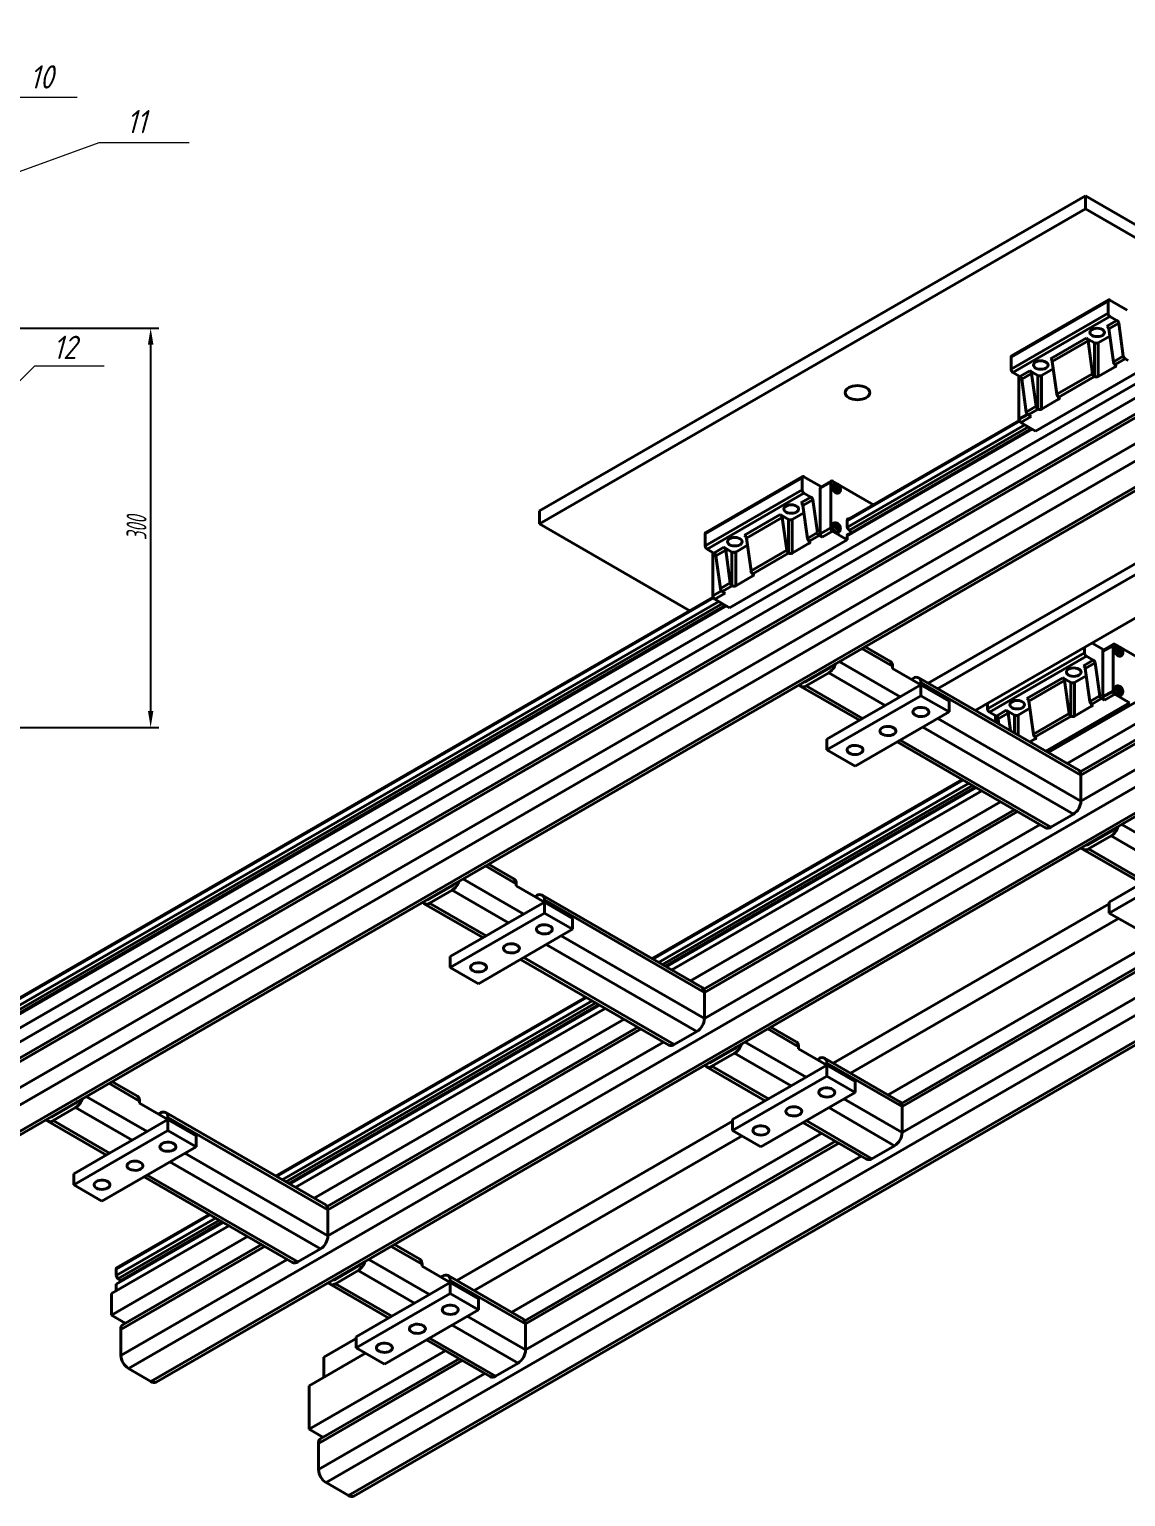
# Model space of a CAD drawing. Header units: millimetres. Extents: x -841 to 0, y 0 to 594.
# Drawn here: x -355.7 to -191, y 165.9 to 386.3 of the extents above; entities that cross this region are included whole.
import ezdxf

# ---------------------------------------------------------------- set-up
doc = ezdxf.new("R2010")
doc.units = ezdxf.units.MM
for name, color, linetype, lineweight in [('标注层', 4, 'Continuous', 15), ('细线层', 4, 'Continuous', 15), ('轮廓实线层', 7, 'Continuous', 40)]:
    doc.layers.add(name, color=color, linetype=linetype, lineweight=lineweight)
doc.styles.add('abc123', font='gbeitc.shx', dxfattribs={"width": 0.7})
doc.styles.get("Standard").update_dxf_attribs({"font": 'gbeitc.shx', "height": 3.5, "bigfont": 'gbcbig.shx'})
doc.dimstyles.new('ISO-25', dxfattribs={"dimtxt": 3, "dimasz": 2.5, "dimexe": 1.25, "dimexo": 0.625, "dimtad": 1, "dimtoh": 1, "dimdec": 0, "dimlfac": 5, "dimdsep": 46, "dimtxsty": 'abc123', "dimcen": 2.5, "dimclrd": 3, "dimadec": 0, "dimazin": 0, "dimtfac": 1, "dimtdec": 0, "dimtmove": 0, "dimatfit": 3, "dimfxl": 1, "dimarcsym": 0})

# ---------------------------------------------------------------- blocks, each defined once
blk = doc.blocks.new('*D76')
at = {"layer": 'Defpoints', "color": 0, "transparency": 16777216}
for p in [(-397.52, 341.42), (-397.52, 281.42), (-337.46, 281.42)]:
    blk.add_point(p, dxfattribs=at)
at = {"layer": '标注层', "color": 0, "lineweight": -2, "transparency": 16777216}
for p, q in [((-396.89, 341.42), (-336.21, 341.42)), ((-396.89, 281.42), (-336.21, 281.42))]:
    blk.add_line(p, q, dxfattribs=at)
at = {"layer": '标注层', "color": 3, "lineweight": -2, "transparency": 16777216}
blk.add_line((-337.46, 338.92), (-337.46, 283.92), dxfattribs=at)
at = {"layer": '标注层', "color": 3, "transparency": 16777216}
for points in [[(-337.87, 338.92), (-337.04, 338.92), (-337.46, 341.42)], [(-337.87, 283.92), (-337.04, 283.92), (-337.46, 281.42)]]:
    blk.add_solid(points, dxfattribs=at)
at = {"layer": '标注层', "color": 0, "transparency": 16777216, "insert": (-339.58, 311.42), "char_height": 3, "attachment_point": 5, "rotation": 90, "style": 'abc123'}
blk.add_mtext('300', dxfattribs=at)

msp = doc.modelspace()

# ---------------------------------------------------------------- linework, layer by layer
at = {"layer": '标注层'}
for p, q in [((-357.65, 376.09), (-348.5, 376.09)), ((-369.49, 321.13), (-354.87, 335.73)), ((-354.87, 335.73), (-344.45, 335.73))]:
    msp.add_line(p, q, dxfattribs=at)
at = {"layer": '细线层'}
for p, q in [((-363.28, 362.72), (-345.2, 369.32)), ((-345.2, 369.32), (-331.67, 369.32))]:
    msp.add_line(p, q, dxfattribs=at)
at = {"layer": '轮廓实线层', "color": 7, "linetype": 'Continuous', "lineweight": 40}
for p, q in [((-97.28, 386.29), (-385.78, 219.75)), ((-97.28, 384.17), (-385.78, 217.62)), ((-95.87, 382.05), (-384.37, 215.5)), ((-95.54, 382.78), (-384.04, 216.23)), ((-95.87, 378.13), (-384.37, 211.58)), ((-94.74, 376.17), (-383.24, 209.62)), ((-91.34, 374.21), (-379.84, 207.66)), ((-379.04, 207.58), (-90.54, 374.13)), ((-279.04, 313.95), (-197.01, 361.3)), ((-197.01, 359.34), (-279.04, 311.99)), ((-197.01, 361.3), (-197.01, 359.34)), ((-197.01, 361.3), (-172.73, 347.28)), ((-174.43, 346.3), (-197.01, 359.34)), ((-52.31, 351.68), (-340.81, 185.13)), ((-48.92, 349.72), (-337.42, 183.17)), ((-336.62, 183.09), (-48.12, 349.64)), ((-336.62, 183.09), (-48.12, 349.64)), ((-193.62, 345.46), (-208.18, 337.05)), ((-193.54, 345.64), (-208.1, 337.23)), ((-193.62, 345.46), (-193.62, 343.66)), ((-190.72, 344.12), (-193.34, 345.62)), ((-193.62, 343.66), (-208.18, 335.25)), ((-193.34, 343.17), (-207.9, 334.76)), ((-192.3, 342.58), (-193.78, 341.72)), ((-192.02, 342.14), (-193.51, 341.29)), ((-193.34, 343.17), (-192.3, 342.58)), ((-192.02, 342.14), (-191.33, 337.22)), ((-196.9, 339.92), (-202.27, 336.82)), ((-196.62, 339.49), (-201.99, 336.39)), ((-195.67, 339.21), (-196.9, 339.92)), ((-195.93, 334.57), (-196.62, 339.49)), ((-193.36, 340.22), (-195.1, 339.21)), ((-193.51, 341.29), (-192.82, 336.37)), ((-195.67, 334.15), (-195.67, 339.21)), ((-195.1, 339.21), (-195.1, 334.15)), ((-208.18, 335.25), (-208.18, 337.05)), ((-186.83, 336.15), (-204.51, 325.95)), ((-201.84, 335.32), (-203.59, 334.32)), ((-201.99, 336.39), (-201.3, 331.47)), ((-195.1, 334.15), (-192.56, 335.62)), ((-191.33, 337.22), (-192.82, 336.37)), ((-192.56, 335.95), (-192.54, 335.94)), ((-191.05, 336.79), (-192.54, 335.94)), ((-191.05, 336.79), (-190.61, 336.54)), ((-22.61, 334.53), (-311.11, 167.99)), ((-206.87, 334.17), (-207.9, 334.76)), ((-207.01, 327.72), (-207.01, 334.25)), ((-205.38, 335.02), (-206.87, 334.17)), ((-205.1, 334.59), (-206.59, 333.74)), ((-205.9, 328.81), (-206.59, 333.74)), ((-204.15, 334.32), (-205.38, 335.02)), ((-204.41, 329.67), (-205.1, 334.59)), ((-204.15, 329.25), (-204.15, 334.32)), ((-203.59, 334.32), (-203.59, 329.25)), ((-195.93, 334.57), (-201.3, 331.47)), ((-195.65, 334.14), (-201.02, 331.04)), ((-195.65, 334.14), (-195.67, 334.15)), ((-19.22, 332.57), (-307.72, 166.03)), ((-306.92, 165.95), (-18.42, 332.49)), ((-306.92, 165.95), (-18.42, 332.49)), ((-203.59, 329.25), (-201.04, 330.72)), ((-201.04, 331.05), (-201.02, 331.04)), ((-204.41, 329.67), (-205.9, 328.81)), ((-204.13, 329.24), (-205.62, 328.38)), ((-204.13, 329.24), (-204.15, 329.25)), ((-206.97, 327.52), (-232.79, 312.61)), ((-205, 326.23), (-232.79, 310.19)), ((-205, 326.23), (-232.79, 310.19)), ((-206.13, 326.89), (-232.78, 311.5)), ((-205.57, 326.56), (-232.45, 311.04)), ((-205.14, 326.31), (-232.23, 310.68)), ((-205.17, 328.13), (-206.73, 327.23)), ((-206.73, 327.23), (-204.51, 325.95)), ((-205.17, 328.13), (-205.62, 328.38)), ((-254.15, 310.52), (-239.58, 318.93)), ((-239.5, 319.11), (-254.06, 310.7)), ((-239.58, 318.93), (-239.58, 317.13)), ((-236.68, 317.58), (-239.3, 319.09)), ((-235.29, 318.25), (-236.85, 317.35)), ((-235.21, 318.43), (-236.77, 317.53)), ((-235.29, 318.25), (-235.29, 311.39)), ((-235.01, 318.41), (-228.88, 314.87)), ((-234.26, 317.54), (-234.14, 317.66)), ((-234.2, 317.51), (-234.05, 317.61)), ((-234.15, 317.75), (-234.11, 317.8)), ((-234.15, 317.4), (-234.05, 317.43)), ((-233.97, 317.69), (-234.03, 317.77)), ((-234.01, 317.41), (-233.88, 317.44)), ((-233.87, 317.49), (-233.9, 317.57)), ((-254.15, 308.72), (-239.58, 317.13)), ((-253.86, 308.23), (-239.3, 316.64)), ((-239.75, 315.19), (-238.26, 316.04)), ((-239.47, 314.75), (-237.98, 315.61)), ((-239.3, 316.64), (-238.26, 316.04)), ((-237.98, 315.61), (-237.29, 310.69)), ((-236.85, 317.35), (-236.85, 310.49)), ((-279.04, 313.95), (-279.04, 311.99)), ((-248.23, 310.29), (-242.86, 313.39)), ((-241.63, 312.68), (-242.86, 313.39)), ((-241.06, 312.68), (-239.32, 313.69)), ((-238.78, 309.83), (-239.47, 314.75)), ((-279.04, 311.99), (-256.45, 298.95)), ((-247.95, 309.86), (-242.58, 312.96)), ((-242.58, 312.96), (-241.89, 308.04)), ((-241.63, 307.62), (-241.63, 312.68)), ((-241.06, 312.68), (-241.06, 307.62)), ((-236.85, 310.49), (-235.29, 311.39)), ((-235.01, 310.9), (-236.57, 310)), ((-232.79, 309.62), (-235.01, 310.9)), ((-234.28, 311.64), (-234.16, 311.76)), ((-234.21, 311.61), (-234.07, 311.71)), ((-234.17, 311.85), (-234.12, 311.9)), ((-234.17, 311.51), (-234.07, 311.53)), ((-233.99, 311.79), (-234.05, 311.87)), ((-234.03, 311.51), (-233.9, 311.54)), ((-233.88, 311.59), (-233.92, 311.67)), ((-232.79, 312.56), (-232.79, 311.58)), ((-179.31, 311.92), (-220.63, 288.07)), ((-166.98, 310.87), (-213.56, 283.98)), ((-254.15, 308.72), (-254.15, 310.52)), ((-250.47, 299.41), (-232.79, 309.62)), ((-249.55, 307.78), (-247.8, 308.79)), ((-247.26, 304.93), (-247.95, 309.86)), ((-238.52, 309.09), (-241.06, 307.62)), ((-238.78, 309.83), (-237.29, 310.69)), ((-238.52, 309.41), (-238.5, 309.4)), ((-238.5, 309.4), (-237.01, 310.26)), ((-237.01, 310.26), (-236.57, 310)), ((-232.79, 310.27), (-232.79, 309.62)), ((-178.96, 310.49), (-219.22, 287.25)), ((-252.83, 307.63), (-253.86, 308.23)), ((-252.97, 307.72), (-252.97, 301.18)), ((-252.83, 307.63), (-251.34, 308.49)), ((-252.55, 307.2), (-251.06, 308.06)), ((-251.86, 302.28), (-252.55, 307.2)), ((-250.12, 307.78), (-251.34, 308.49)), ((-251.06, 308.06), (-250.37, 303.14)), ((-250.12, 302.72), (-250.12, 307.78)), ((-249.55, 307.78), (-249.55, 302.72)), ((-247.26, 304.93), (-241.89, 308.04)), ((-246.98, 304.5), (-241.61, 307.61)), ((-241.61, 307.61), (-241.63, 307.62)), ((-247, 304.19), (-249.55, 302.72)), ((-247, 304.52), (-246.98, 304.5)), ((-156.02, 304.55), (-202.6, 277.66)), ((-251.86, 302.28), (-250.37, 303.14)), ((-251.58, 301.85), (-250.09, 302.71)), ((-250.09, 302.71), (-250.12, 302.72)), ((-153.19, 302.91), (-199.77, 276.02)), ((-252.1, 300.35), (-385.07, 223.59)), ((-252.93, 300.99), (-384.99, 224.75)), ((-251.53, 300.03), (-384.79, 223.1)), ((-251.11, 299.78), (-384.37, 222.85)), ((-251.13, 301.59), (-252.69, 300.69)), ((-250.47, 299.41), (-252.69, 300.69)), ((-251.13, 301.59), (-251.58, 301.85)), ((-151.11, 301.71), (-197.79, 274.77)), ((-151.11, 301.71), (-197.79, 274.77)), ((-250.96, 299.7), (-385.07, 222.28)), ((-250.96, 299.7), (-384.79, 222.44)), ((-226.31, 291.34), (-230.13, 293.55)), ((-197.15, 293.45), (-197.15, 292.64)), ((-194.26, 293.09), (-196.02, 294.11)), ((-192.87, 293.76), (-194.42, 292.86)), ((-192.79, 293.94), (-194.34, 293.04)), ((-192.87, 293.76), (-192.87, 286.9)), ((-192.59, 293.92), (-186.45, 290.38)), ((-191.84, 293.05), (-191.71, 293.16)), ((-191.73, 293.25), (-191.68, 293.31)), ((-191.54, 293.19), (-191.61, 293.28)), ((-211.72, 284.23), (-197.15, 292.64)), ((-211.44, 283.74), (-196.87, 292.15)), ((-197.32, 290.69), (-195.84, 291.55)), ((-197.04, 290.26), (-195.56, 291.12)), ((-196.87, 292.15), (-195.84, 291.55)), ((-195.56, 291.12), (-194.87, 286.2)), ((-194.42, 292.86), (-194.42, 286)), ((-191.77, 293.02), (-191.62, 293.11)), ((-191.72, 292.91), (-191.62, 292.94)), ((-191.59, 292.92), (-191.46, 292.95)), ((-191.44, 292.99), (-191.48, 293.08)), ((-238.99, 288.32), (-235.59, 290.28)), ((-235.59, 289.63), (-238.99, 287.67)), ((-235.59, 289.63), (-227.11, 284.73)), ((-225.98, 290.28), (-225.98, 290.61)), ((-225.98, 290.28), (-221.73, 287.84)), ((-222.86, 288.82), (-223.15, 288.65)), ((-198.02, 275.02), (-222.06, 288.89)), ((-205.81, 285.79), (-200.43, 288.9)), ((-199.2, 288.19), (-200.43, 288.9)), ((-198.64, 288.19), (-196.89, 289.2)), ((-196.35, 285.34), (-197.04, 290.26)), ((-239.79, 287.59), (-230.97, 282.5)), ((-238.99, 287.67), (-230.5, 282.77)), ((-221.73, 287.83), (-227.11, 284.73)), ((-221.73, 287.84), (-221.73, 288.16)), ((-221.73, 288.16), (-197.69, 274.28)), ((-221.73, 286.2), (-221.73, 287.83)), ((-217.49, 285.39), (-221.73, 287.83)), ((-205.53, 285.36), (-200.15, 288.47)), ((-200.15, 288.47), (-199.46, 283.54)), ((-199.2, 283.13), (-199.2, 288.19)), ((-198.64, 288.19), (-198.64, 283.13)), ((-194.42, 286), (-192.87, 286.9)), ((-191.86, 287.15), (-191.73, 287.27)), ((-191.79, 287.12), (-191.64, 287.22)), ((-191.74, 287.36), (-191.7, 287.41)), ((-191.74, 287.01), (-191.64, 287.04)), ((-191.56, 287.29), (-191.62, 287.38)), ((-191.61, 287.02), (-191.47, 287.05)), ((-191.46, 287.09), (-191.49, 287.18)), ((-221.73, 286.2), (-235.87, 278.04)), ((-227.11, 284.73), (-230.5, 282.77)), ((-217.49, 283.75), (-221.73, 286.2)), ((-217.49, 283.75), (-217.49, 285.39)), ((-211.72, 284.23), (-211.72, 285.05)), ((-204.84, 280.44), (-205.53, 285.36)), ((-202.95, 277.86), (-190.37, 285.13)), ((-196.09, 284.6), (-198.64, 283.13)), ((-196.35, 285.34), (-194.87, 286.2)), ((-196.09, 284.92), (-196.07, 284.91)), ((-196.07, 284.91), (-194.59, 285.77)), ((-194.59, 285.77), (-194.14, 285.51)), ((-192.59, 286.41), (-194.14, 285.51)), ((-190.37, 285.13), (-192.59, 286.41)), ((-230.5, 282.77), (-235.87, 279.67)), ((-231.63, 275.59), (-217.49, 283.75)), ((-210.4, 283.14), (-211.44, 283.74)), ((-210.58, 283.25), (-210.55, 283.16)), ((-210.55, 283.22), (-210.55, 282.25)), ((-210.4, 283.14), (-208.92, 284)), ((-210.12, 282.71), (-208.64, 283.57)), ((-210.01, 281.94), (-210.12, 282.71)), ((-207.69, 283.29), (-208.92, 284)), ((-208.64, 283.57), (-208.27, 280.93)), ((-207.12, 283.29), (-205.38, 284.3)), ((-204.84, 280.44), (-199.46, 283.54)), ((-204.56, 280.01), (-199.18, 283.11)), ((-199.18, 283.11), (-199.2, 283.13)), ((-204.58, 280.02), (-204.56, 280.01)), ((-235.87, 278.04), (-235.87, 279.67)), ((-235.87, 278.04), (-231.63, 275.59)), ((-225.31, 279.24), (-203.02, 266.37)), ((-204.58, 279.7), (-205.35, 279.25)), ((-215.53, 273.59), (-262.11, 246.7)), ((-197.69, 274.28), (-197.69, 270.36)), ((-261.15, 246.14), (-214.57, 273.03)), ((-260.58, 245.82), (-214, 272.71)), ((-260.16, 245.57), (-213.58, 272.46)), ((-260.01, 245.49), (-213.43, 272.38)), ((-260.01, 245.49), (-213.43, 272.38)), ((-212.59, 271.89), (-259.17, 245)), ((-209.76, 270.26), (-256.34, 243.37)), ((-207.68, 269.06), (-254.36, 242.11)), ((-207.68, 269.06), (-254.36, 242.11)), ((-198.82, 268.4), (-202.22, 266.44)), ((-196.56, 263.83), (-193.17, 265.79)), ((-193.17, 265.14), (-196.56, 263.18)), ((-184.68, 260.24), (-193.17, 265.14)), ((-197.36, 263.1), (-188.54, 258.01)), ((-188.07, 258.28), (-196.56, 263.18)), ((-282.88, 258.69), (-286.7, 260.89)), ((-179.31, 261.71), (-193.45, 253.55)), ((-282.54, 257.63), (-282.54, 257.95)), ((-188.07, 258.28), (-193.45, 255.18)), ((-295.55, 255.67), (-292.16, 257.63)), ((-292.16, 256.97), (-295.55, 255.01)), ((-292.16, 256.97), (-283.68, 252.08)), ((-282.54, 257.63), (-278.3, 255.18)), ((-279.43, 256.16), (-279.72, 256)), ((-254.59, 242.36), (-278.63, 256.24)), ((-296.35, 254.94), (-287.54, 249.85)), ((-295.55, 255.01), (-287.07, 250.12)), ((-278.3, 253.55), (-292.44, 245.38)), ((-278.3, 255.18), (-283.68, 252.08)), ((-278.3, 255.18), (-278.3, 255.51)), ((-278.3, 255.51), (-254.26, 241.63)), ((-278.3, 253.55), (-278.3, 255.18)), ((-274.06, 252.73), (-278.3, 255.18)), ((-274.06, 251.1), (-278.3, 253.55)), ((-234.91, 231), (-193.45, 254.94)), ((-193.45, 253.55), (-193.45, 255.18)), ((-193.45, 253.55), (-189.21, 251.1)), ((-283.68, 252.08), (-287.07, 250.12)), ((-274.06, 251.1), (-274.06, 252.73)), ((-232.3, 229.49), (-192.04, 252.73)), ((-226.64, 226.22), (-180.06, 253.11)), ((-177.98, 251.91), (-224.66, 224.96)), ((-177.98, 251.91), (-224.66, 224.96)), ((-287.07, 250.12), (-292.44, 247.01)), ((-288.2, 242.93), (-274.06, 251.1)), ((-292.44, 245.38), (-292.44, 247.01)), ((-292.44, 245.38), (-288.2, 242.93)), ((-281.88, 246.58), (-259.59, 233.71)), ((-272.1, 240.93), (-318.68, 214.04)), ((-317.71, 213.49), (-271.13, 240.38)), ((-254.26, 241.63), (-254.26, 237.71)), ((-317.15, 213.16), (-270.57, 240.05)), ((-316.72, 212.92), (-270.14, 239.81)), ((-316.58, 212.83), (-270, 239.72)), ((-316.58, 212.83), (-270, 239.72)), ((-269.15, 239.23), (-315.73, 212.34)), ((-266.33, 237.6), (-312.91, 210.71)), ((-264.25, 236.4), (-310.93, 209.45)), ((-264.25, 236.4), (-310.93, 209.45)), ((-240.45, 234.2), (-244.27, 236.4)), ((-255.39, 235.75), (-258.79, 233.79)), ((-253.13, 231.18), (-249.73, 233.14)), ((-249.73, 232.48), (-253.13, 230.52)), ((-241.25, 227.58), (-249.73, 232.48)), ((-240.12, 233.14), (-240.12, 233.46)), ((-240.12, 233.14), (-235.87, 230.69)), ((-237.01, 231.67), (-237.29, 231.5)), ((-224.89, 225.21), (-236.21, 231.75)), ((-253.93, 230.44), (-245.11, 225.35)), ((-244.64, 225.62), (-253.13, 230.52)), ((-235.87, 230.69), (-241.25, 227.58)), ((-235.87, 230.69), (-235.87, 231.01)), ((-224.56, 224.48), (-235.87, 231.01)), ((-235.87, 229.05), (-235.87, 230.69)), ((-231.63, 228.24), (-235.87, 230.69)), ((-339.44, 226.03), (-343.27, 228.24)), ((-235.87, 229.05), (-250.02, 220.89)), ((-241.25, 227.58), (-244.64, 225.62)), ((-231.63, 226.6), (-235.87, 229.05)), ((-231.63, 226.6), (-231.63, 228.24)), ((-352.12, 223.01), (-348.73, 224.97)), ((-339.11, 224.97), (-339.11, 225.3)), ((-339.11, 224.97), (-334.87, 222.52)), ((-244.64, 225.62), (-250.02, 222.52)), ((-245.77, 218.44), (-231.63, 226.6)), ((-348.73, 224.32), (-352.12, 222.36)), ((-348.73, 224.32), (-340.24, 219.42)), ((-336, 223.5), (-336.28, 223.34)), ((-311.16, 209.7), (-335.2, 223.58)), ((-334.87, 222.52), (-334.87, 222.85)), ((-334.87, 222.85), (-310.83, 208.97)), ((-224.56, 224.48), (-224.56, 220.56)), ((-352.92, 222.28), (-344.11, 217.19)), ((-352.12, 222.36), (-343.64, 217.46)), ((-334.87, 220.89), (-349.01, 212.72)), ((-334.87, 222.52), (-340.24, 219.42)), ((-334.87, 220.89), (-334.87, 222.52)), ((-330.63, 220.07), (-334.87, 222.52)), ((-330.63, 218.44), (-334.87, 220.89)), ((-291.48, 198.34), (-250.02, 222.28)), ((-283.21, 193.57), (-236.63, 220.46)), ((-250.02, 220.89), (-250.02, 222.52)), ((-250.02, 220.89), (-245.77, 218.44)), ((-239.45, 222.09), (-229.89, 216.56)), ((-344.77, 210.28), (-330.63, 218.44)), ((-340.24, 219.42), (-343.64, 217.46)), ((-330.63, 218.44), (-330.63, 220.07)), ((-288.86, 196.83), (-248.6, 220.07)), ((-234.55, 219.26), (-281.23, 192.31)), ((-234.55, 219.26), (-281.23, 192.31)), ((-225.69, 218.6), (-229.09, 216.64)), ((-343.64, 217.46), (-349.01, 214.36)), ((-349.01, 212.72), (-349.01, 214.36)), ((-338.45, 213.92), (-316.15, 201.05)), ((-349.01, 212.72), (-344.77, 210.28)), ((-342.65, 199.09), (-327.7, 207.72)), ((-328.67, 208.28), (-342.57, 200.26)), ((-342.37, 198.6), (-327.14, 207.39)), ((-310.83, 208.97), (-310.83, 205.05)), ((-325.72, 206.58), (-343.36, 196.4)), ((-342.65, 197.79), (-326.57, 207.07)), ((-342.37, 197.95), (-326.57, 207.07)), ((-341.94, 198.36), (-326.71, 207.15)), ((-322.89, 204.94), (-343.36, 193.13)), ((-320.82, 203.75), (-341.61, 191.74)), ((-320.82, 203.75), (-341.61, 191.74)), ((-311.96, 203.09), (-315.35, 201.13)), ((-297.02, 201.54), (-300.84, 203.75)), ((-296.69, 200.48), (-296.69, 200.81)), ((-342.65, 199.09), (-342.65, 200.07)), ((-342.37, 198.6), (-342.65, 199.09)), ((-341.94, 198.36), (-342.37, 198.6)), ((-309.7, 198.52), (-306.3, 200.48)), ((-306.3, 199.83), (-309.7, 197.87)), ((-297.82, 194.93), (-306.3, 199.83)), ((-296.69, 200.48), (-292.44, 198.03)), ((-293.57, 199.01), (-293.86, 198.85)), ((-281.46, 192.56), (-292.77, 199.09)), ((-343.36, 196.4), (-343.36, 193.13)), ((-342.65, 197.79), (-342.37, 197.95)), ((-342.65, 196.81), (-342.65, 197.79)), ((-341.94, 198.19), (-341.94, 198.36)), ((-310.5, 197.79), (-301.68, 192.7)), ((-301.21, 192.97), (-309.7, 197.87)), ((-292.44, 196.4), (-306.59, 188.23)), ((-292.44, 198.03), (-297.82, 194.93)), ((-292.44, 198.03), (-292.44, 198.36)), ((-281.13, 191.83), (-292.44, 198.36)), ((-292.44, 196.4), (-292.44, 198.03)), ((-288.2, 195.58), (-292.44, 198.03)), ((-288.2, 193.95), (-292.44, 196.4)), ((-297.82, 194.93), (-301.21, 192.97)), ((-288.2, 193.95), (-288.2, 195.58)), ((-343.36, 193.13), (-341.28, 191.93)), ((-301.21, 192.97), (-306.59, 189.87)), ((-302.34, 185.78), (-288.2, 193.95)), ((-281.13, 191.83), (-281.13, 187.91)), ((-341.94, 191.01), (-341.94, 187.09)), ((-311.44, 186.82), (-306.59, 189.62)), ((-306.59, 188.23), (-306.59, 189.87)), ((-313.66, 175.99), (-293.2, 187.8)), ((-313.66, 182.52), (-305.17, 187.42)), ((-306.59, 188.23), (-302.34, 185.78)), ((-296.02, 189.43), (-286.46, 183.91)), ((-291.12, 186.6), (-311.91, 174.6)), ((-291.12, 186.6), (-311.91, 174.6)), ((-311.44, 186.82), (-311.44, 183.8)), ((-282.26, 185.95), (-285.66, 183.99)), ((-340.81, 185.13), (-337.42, 183.17)), ((-313.66, 182.52), (-313.66, 175.99)), ((-313.66, 175.99), (-311.58, 174.79)), ((-312.24, 173.86), (-312.24, 169.95)), ((-311.11, 167.99), (-307.72, 166.03))]:
    msp.add_line(p, q, dxfattribs=at)
at = {"layer": '轮廓实线层', "color": 8, "linetype": 'Continuous', "lineweight": 40}
for p, q in [((-192.56, 335.62), (-192.56, 335.95)), ((-201.04, 330.72), (-201.04, 331.05)), ((-207.01, 327.72), (-205.72, 328.46)), ((-206.91, 327.42), (-232.79, 312.48)), ((-238.52, 309.09), (-238.52, 309.41)), ((-232.79, 310.27), (-232.51, 310.43)), ((-247, 304.19), (-247, 304.52)), ((-252.88, 300.88), (-385.07, 224.57)), ((-252.97, 301.18), (-251.68, 301.93)), ((-150.64, 301.44), (-197.69, 274.28)), ((-147.25, 299.48), (-197.69, 270.36)), ((-230.6, 293.28), (-225.98, 290.61)), ((-233.99, 291.32), (-224.84, 286.04)), ((-235.69, 290.34), (-235.59, 290.28)), ((-239.08, 288.38), (-238.99, 288.32)), ((-196.09, 284.6), (-196.09, 284.92)), ((-219.19, 282.77), (-197.69, 270.36)), ((-207.69, 280.6), (-207.69, 283.29)), ((-207.12, 283.29), (-207.12, 280.27)), ((-221.45, 281.47), (-198.82, 268.4)), ((-204.58, 279.7), (-204.58, 280.02)), ((-224.84, 279.51), (-202.22, 266.44)), ((-261.99, 246.63), (-215.42, 273.52)), ((-207.21, 268.79), (-254.26, 241.63)), ((-203.82, 266.83), (-254.26, 237.71)), ((-182.42, 261.55), (-191.57, 266.83)), ((-193.17, 265.79), (-193.26, 265.85)), ((-196.56, 263.83), (-196.66, 263.89)), ((-287.17, 260.62), (-282.54, 257.95)), ((-290.56, 258.66), (-281.41, 253.38)), ((-295.65, 255.72), (-295.55, 255.67)), ((-292.26, 257.68), (-292.16, 257.63)), ((-177.51, 251.64), (-224.56, 224.48)), ((-275.76, 250.12), (-254.26, 237.71)), ((-174.12, 249.68), (-224.56, 220.56)), ((-278.02, 248.81), (-255.39, 235.75)), ((-281.41, 246.85), (-258.79, 233.79)), ((-318.56, 213.98), (-271.98, 240.87)), ((-263.78, 236.13), (-310.83, 208.97)), ((-240.12, 233.46), (-244.74, 236.13)), ((-260.39, 234.17), (-310.83, 205.05)), ((-238.99, 228.89), (-248.13, 234.17)), ((-249.73, 233.14), (-249.83, 233.19)), ((-253.13, 231.18), (-253.23, 231.23)), ((-343.73, 227.97), (-339.11, 225.3)), ((-348.83, 225.03), (-348.73, 224.97)), ((-347.13, 226.01), (-337.98, 220.73)), ((-224.56, 220.56), (-233.33, 225.62)), ((-352.22, 223.07), (-352.12, 223.01)), ((-225.69, 218.6), (-235.59, 224.32)), ((-229.09, 216.64), (-238.99, 222.36)), ((-234.08, 218.99), (-281.13, 191.83)), ((-334.59, 216.15), (-311.96, 203.09)), ((-332.32, 217.46), (-310.83, 205.05)), ((-230.69, 217.03), (-281.13, 187.91)), ((-337.98, 214.19), (-315.35, 201.13)), ((-342.65, 200.07), (-328.55, 208.21)), ((-320.35, 203.47), (-341.94, 191.01)), ((-296.69, 200.81), (-301.31, 203.47)), ((-316.95, 201.51), (-341.94, 187.09)), ((-295.55, 196.23), (-304.7, 201.51)), ((-309.7, 198.52), (-309.79, 198.58)), ((-306.3, 200.48), (-306.4, 200.54)), ((-281.13, 187.91), (-289.9, 192.97)), ((-285.66, 183.99), (-295.55, 189.7)), ((-282.26, 185.95), (-292.16, 191.66)), ((-290.65, 186.33), (-312.24, 173.86)), ((-287.26, 184.37), (-312.24, 169.95))]:
    msp.add_line(p, q, dxfattribs=at)
at = {"layer": '轮廓实线层', "color": 7, "linetype": 'Continuous', "lineweight": 40, "flags": 128}
for points in [[(-196.02, 341.21), (-195.79, 341.31), (-195.53, 341.38), (-195.24, 341.4), (-194.96, 341.38), (-194.69, 341.31), (-194.47, 341.21), (-194.29, 341.08), (-194.18, 340.93), (-194.14, 340.77), (-194.18, 340.6), (-194.29, 340.45), (-194.47, 340.32), (-194.69, 340.22), (-194.96, 340.15), (-195.24, 340.13), (-195.53, 340.15), (-195.79, 340.22), (-196.02, 340.32), (-196.2, 340.45), (-196.31, 340.6), (-196.34, 340.77), (-196.31, 340.93), (-196.2, 341.08), (-196.02, 341.21)], [(-204.51, 336.32), (-204.28, 336.42), (-204.01, 336.48), (-203.73, 336.5), (-203.44, 336.48), (-203.18, 336.42), (-202.95, 336.32), (-202.78, 336.18), (-202.67, 336.03), (-202.63, 335.87), (-202.67, 335.7), (-202.78, 335.55), (-202.95, 335.42), (-203.18, 335.32), (-203.44, 335.25), (-203.73, 335.23), (-204.01, 335.25), (-204.28, 335.32), (-204.51, 335.42), (-204.68, 335.55), (-204.79, 335.7), (-204.83, 335.87), (-204.79, 336.03), (-204.68, 336.18), (-204.51, 336.32)], [(-192.54, 335.94), (-192.49, 335.9), (-192.46, 335.86), (-192.44, 335.82), (-192.44, 335.78), (-192.45, 335.73), (-192.47, 335.69), (-192.51, 335.65), (-192.56, 335.62)], [(-229.95, 332.47), (-229.72, 332.31), (-229.55, 332.12), (-229.45, 331.92), (-229.41, 331.72), (-229.45, 331.51), (-229.55, 331.31), (-229.72, 331.12), (-229.95, 330.96), (-230.23, 330.83), (-230.55, 330.73), (-230.9, 330.67), (-231.26, 330.65), (-231.62, 330.67), (-231.97, 330.73), (-232.29, 330.83), (-232.57, 330.96), (-232.8, 331.12), (-232.97, 331.31), (-233.08, 331.51), (-233.11, 331.72), (-233.08, 331.92), (-232.97, 332.12), (-232.8, 332.31), (-232.57, 332.47), (-232.29, 332.6), (-231.97, 332.7), (-231.62, 332.76), (-231.26, 332.78), (-230.9, 332.76), (-230.55, 332.7), (-230.23, 332.6), (-229.95, 332.47)], [(-201.02, 331.04), (-200.98, 331), (-200.95, 330.96), (-200.93, 330.92), (-200.93, 330.88), (-200.94, 330.83), (-200.96, 330.79), (-200.99, 330.76), (-201.04, 330.72)], [(-234.9, 317.97), (-234.94, 317.93), (-235.02, 317.8), (-235.05, 317.62), (-235.02, 317.41), (-234.94, 317.19), (-234.82, 316.99), (-234.67, 316.81), (-234.51, 316.68), (-234.34, 316.62), (-234.19, 316.62), (-234.13, 316.64)], [(-240.43, 313.78), (-240.66, 313.68), (-240.92, 313.62), (-241.21, 313.6), (-241.49, 313.62), (-241.76, 313.68), (-241.98, 313.78), (-242.16, 313.91), (-242.27, 314.07), (-242.31, 314.23), (-242.27, 314.4), (-242.16, 314.55), (-241.98, 314.68), (-241.76, 314.78), (-241.49, 314.85), (-241.21, 314.87), (-240.92, 314.85), (-240.66, 314.78), (-240.43, 314.68), (-240.25, 314.55), (-240.14, 314.4), (-240.11, 314.23), (-240.14, 314.07), (-240.25, 313.91), (-240.43, 313.78)], [(-234.92, 312.07), (-234.96, 312.03), (-235.04, 311.9), (-235.07, 311.72), (-235.04, 311.51), (-234.96, 311.29), (-234.84, 311.09), (-234.69, 310.91), (-234.52, 310.78), (-234.36, 310.72), (-234.21, 310.72), (-234.15, 310.74)], [(-232.56, 312.75), (-232.56, 312.75), (-232.62, 312.76), (-232.67, 312.76), (-232.71, 312.74), (-232.74, 312.71), (-232.77, 312.67), (-232.79, 312.62), (-232.79, 312.56)], [(-248.91, 308.88), (-249.14, 308.78), (-249.41, 308.72), (-249.69, 308.7), (-249.98, 308.72), (-250.24, 308.78), (-250.47, 308.88), (-250.64, 309.02), (-250.75, 309.17), (-250.79, 309.33), (-250.75, 309.5), (-250.64, 309.65), (-250.47, 309.78), (-250.24, 309.88), (-249.98, 309.95), (-249.69, 309.97), (-249.41, 309.95), (-249.14, 309.88), (-248.91, 309.78), (-248.74, 309.65), (-248.63, 309.5), (-248.59, 309.33), (-248.63, 309.17), (-248.74, 309.02), (-248.91, 308.88)], [(-238.5, 309.4), (-238.46, 309.37), (-238.42, 309.33), (-238.41, 309.29), (-238.4, 309.24), (-238.41, 309.2), (-238.44, 309.16), (-238.47, 309.12), (-238.52, 309.09)], [(-232.51, 310.43), (-232.45, 310.41), (-232.43, 310.4)], [(-232.24, 310.51), (-232.23, 310.54), (-232.23, 310.6)], [(-246.98, 304.5), (-246.94, 304.47), (-246.91, 304.43), (-246.89, 304.39), (-246.89, 304.34), (-246.9, 304.3), (-246.92, 304.26), (-246.96, 304.22), (-247, 304.19)], [(-192.47, 293.47), (-192.52, 293.44), (-192.59, 293.31), (-192.62, 293.13), (-192.59, 292.92), (-192.52, 292.7), (-192.4, 292.49), (-192.25, 292.32), (-192.08, 292.19), (-191.91, 292.12), (-191.76, 292.13), (-191.71, 292.15)], [(-198, 289.29), (-198.23, 289.19), (-198.5, 289.13), (-198.78, 289.1), (-199.06, 289.13), (-199.33, 289.19), (-199.56, 289.29), (-199.73, 289.42), (-199.84, 289.58), (-199.88, 289.74), (-199.84, 289.9), (-199.73, 290.06), (-199.56, 290.19), (-199.33, 290.29), (-199.06, 290.35), (-198.78, 290.37), (-198.5, 290.35), (-198.23, 290.29), (-198, 290.19), (-197.83, 290.06), (-197.72, 289.9), (-197.68, 289.74), (-197.72, 289.58), (-197.83, 289.42), (-198, 289.29)], [(-192.49, 287.57), (-192.54, 287.54), (-192.61, 287.41), (-192.64, 287.23), (-192.61, 287.02), (-192.54, 286.8), (-192.42, 286.59), (-192.27, 286.42), (-192.1, 286.29), (-191.93, 286.23), (-191.78, 286.23), (-191.73, 286.25)], [(-222.58, 283.26), (-222.77, 283.4), (-222.89, 283.56), (-222.93, 283.73), (-222.9, 283.9), (-222.8, 284.07), (-222.63, 284.21), (-222.41, 284.33), (-222.14, 284.4), (-221.85, 284.44), (-221.55, 284.44), (-221.26, 284.39), (-221, 284.3), (-220.78, 284.18), (-220.63, 284.03), (-220.55, 283.86), (-220.54, 283.69), (-220.6, 283.52), (-220.74, 283.36), (-220.94, 283.23), (-221.19, 283.13), (-221.47, 283.08), (-221.77, 283.06), (-222.07, 283.09), (-222.34, 283.16), (-222.58, 283.26)], [(-206.49, 284.39), (-206.72, 284.29), (-206.98, 284.23), (-207.27, 284.21), (-207.55, 284.23), (-207.82, 284.29), (-208.04, 284.39), (-208.22, 284.52), (-208.33, 284.68), (-208.37, 284.84), (-208.33, 285.01), (-208.22, 285.16), (-208.04, 285.29), (-207.82, 285.39), (-207.55, 285.45), (-207.27, 285.48), (-206.98, 285.45), (-206.72, 285.39), (-206.49, 285.29), (-206.31, 285.16), (-206.2, 285.01), (-206.17, 284.84), (-206.2, 284.68), (-206.31, 284.52), (-206.49, 284.39)], [(-196.07, 284.91), (-196.03, 284.87), (-196, 284.84), (-195.98, 284.79), (-195.98, 284.75), (-195.99, 284.71), (-196.01, 284.67), (-196.05, 284.63), (-196.09, 284.6)], [(-225.83, 281.38), (-225.65, 281.25), (-225.53, 281.09), (-225.48, 280.92), (-225.51, 280.74), (-225.61, 280.58), (-225.78, 280.44), (-226.01, 280.32), (-226.28, 280.24), (-226.57, 280.21), (-226.87, 280.21), (-227.16, 280.26), (-227.42, 280.35), (-227.63, 280.47), (-227.78, 280.62), (-227.87, 280.79), (-227.88, 280.96), (-227.81, 281.13), (-227.68, 281.28), (-227.48, 281.41), (-227.23, 281.51), (-226.94, 281.57), (-226.64, 281.59), (-226.35, 281.56), (-226.07, 281.49), (-225.83, 281.38)], [(-204.56, 280.01), (-204.51, 279.98), (-204.48, 279.94), (-204.47, 279.89), (-204.46, 279.85), (-204.47, 279.81), (-204.49, 279.77), (-204.53, 279.73), (-204.58, 279.7)], [(-232.48, 277.55), (-232.67, 277.68), (-232.78, 277.84), (-232.83, 278.02), (-232.8, 278.19), (-232.7, 278.35), (-232.53, 278.5), (-232.31, 278.61), (-232.04, 278.69), (-231.75, 278.73), (-231.44, 278.72), (-231.16, 278.67), (-230.9, 278.58), (-230.68, 278.46), (-230.53, 278.31), (-230.45, 278.15), (-230.44, 277.97), (-230.5, 277.8), (-230.64, 277.65), (-230.84, 277.52), (-231.09, 277.42), (-231.37, 277.36), (-231.67, 277.34), (-231.97, 277.37), (-232.24, 277.44), (-232.48, 277.55)], [(-279.15, 250.61), (-279.33, 250.74), (-279.45, 250.9), (-279.5, 251.07), (-279.47, 251.25), (-279.37, 251.41), (-279.2, 251.55), (-278.98, 251.67), (-278.71, 251.75), (-278.41, 251.79), (-278.11, 251.78), (-277.82, 251.73), (-277.57, 251.64), (-277.35, 251.52), (-277.2, 251.37), (-277.12, 251.2), (-277.11, 251.03), (-277.17, 250.86), (-277.31, 250.71), (-277.51, 250.58), (-277.76, 250.48), (-278.04, 250.42), (-278.34, 250.4), (-278.64, 250.43), (-278.91, 250.5), (-279.15, 250.61)], [(-282.4, 248.73), (-282.22, 248.59), (-282.1, 248.43), (-282.05, 248.26), (-282.08, 248.09), (-282.18, 247.92), (-282.35, 247.78), (-282.58, 247.67), (-282.84, 247.59), (-283.14, 247.55), (-283.44, 247.55), (-283.73, 247.6), (-283.99, 247.69), (-284.2, 247.81), (-284.35, 247.96), (-284.44, 248.13), (-284.45, 248.3), (-284.38, 248.47), (-284.24, 248.63), (-284.04, 248.76), (-283.8, 248.86), (-283.51, 248.91), (-283.21, 248.93), (-282.92, 248.9), (-282.64, 248.83), (-282.4, 248.73)], [(-289.05, 244.89), (-289.23, 245.03), (-289.35, 245.19), (-289.4, 245.36), (-289.37, 245.53), (-289.27, 245.7), (-289.1, 245.84), (-288.88, 245.95), (-288.61, 246.03), (-288.31, 246.07), (-288.01, 246.07), (-287.72, 246.02), (-287.47, 245.93), (-287.25, 245.81), (-287.1, 245.66), (-287.02, 245.49), (-287.01, 245.32), (-287.07, 245.15), (-287.21, 244.99), (-287.41, 244.86), (-287.66, 244.76), (-287.94, 244.7), (-288.24, 244.69), (-288.54, 244.72), (-288.81, 244.78), (-289.05, 244.89)], [(-235.03, 226.11), (-234.84, 226.25), (-234.72, 226.41), (-234.68, 226.58), (-234.7, 226.75), (-234.81, 226.92), (-234.97, 227.06), (-235.2, 227.18), (-235.47, 227.26), (-235.76, 227.29), (-236.06, 227.29), (-236.35, 227.24), (-236.61, 227.15), (-236.82, 227.03), (-236.98, 226.88), (-237.06, 226.71), (-237.07, 226.54), (-237, 226.37), (-236.87, 226.21), (-236.67, 226.08), (-236.42, 225.99), (-236.14, 225.93), (-235.84, 225.91), (-235.54, 225.94), (-235.26, 226.01), (-235.03, 226.11)], [(-239.98, 224.24), (-239.79, 224.1), (-239.67, 223.94), (-239.63, 223.77), (-239.65, 223.6), (-239.76, 223.43), (-239.92, 223.29), (-240.15, 223.17), (-240.42, 223.09), (-240.71, 223.06), (-241.01, 223.06), (-241.3, 223.11), (-241.56, 223.2), (-241.77, 223.32), (-241.93, 223.47), (-242.01, 223.64), (-242.02, 223.81), (-241.95, 223.98), (-241.82, 224.14), (-241.62, 224.27), (-241.37, 224.36), (-241.09, 224.42), (-240.79, 224.44), (-240.49, 224.41), (-240.21, 224.34), (-239.98, 224.24)], [(-244.93, 220.4), (-244.74, 220.54), (-244.62, 220.7), (-244.57, 220.87), (-244.6, 221.04), (-244.71, 221.2), (-244.87, 221.35), (-245.1, 221.46), (-245.37, 221.54), (-245.66, 221.58), (-245.96, 221.57), (-246.25, 221.52), (-246.51, 221.44), (-246.72, 221.31), (-246.88, 221.16), (-246.96, 221), (-246.97, 220.82), (-246.9, 220.65), (-246.77, 220.5), (-246.57, 220.37), (-246.32, 220.27), (-246.04, 220.21), (-245.74, 220.2), (-245.44, 220.22), (-245.16, 220.29), (-244.93, 220.4)], [(-335.72, 217.95), (-335.9, 218.09), (-336.02, 218.25), (-336.07, 218.42), (-336.04, 218.59), (-335.94, 218.75), (-335.77, 218.9), (-335.54, 219.01), (-335.28, 219.09), (-334.98, 219.13), (-334.68, 219.12), (-334.39, 219.08), (-334.13, 218.99), (-333.92, 218.86), (-333.77, 218.71), (-333.68, 218.55), (-333.68, 218.37), (-333.74, 218.2), (-333.88, 218.05), (-334.08, 217.92), (-334.33, 217.82), (-334.61, 217.76), (-334.91, 217.75), (-335.2, 217.77), (-335.48, 217.84), (-335.72, 217.95)], [(-338.97, 216.07), (-338.79, 215.93), (-338.67, 215.78), (-338.62, 215.6), (-338.65, 215.43), (-338.75, 215.27), (-338.92, 215.12), (-339.15, 215.01), (-339.41, 214.93), (-339.71, 214.89), (-340.01, 214.9), (-340.3, 214.95), (-340.56, 215.03), (-340.77, 215.16), (-340.92, 215.31), (-341, 215.47), (-341.01, 215.65), (-340.95, 215.82), (-340.81, 215.97), (-340.61, 216.1), (-340.36, 216.2), (-340.08, 216.26), (-339.78, 216.27), (-339.48, 216.25), (-339.21, 216.18), (-338.97, 216.07)], [(-345.62, 212.23), (-345.8, 212.37), (-345.92, 212.53), (-345.97, 212.7), (-345.94, 212.88), (-345.84, 213.04), (-345.67, 213.18), (-345.44, 213.3), (-345.18, 213.38), (-344.88, 213.41), (-344.58, 213.41), (-344.29, 213.36), (-344.03, 213.27), (-343.82, 213.15), (-343.67, 213), (-343.58, 212.83), (-343.57, 212.66), (-343.64, 212.49), (-343.78, 212.34), (-343.98, 212.21), (-344.22, 212.11), (-344.51, 212.05), (-344.81, 212.03), (-345.1, 212.06), (-345.38, 212.13), (-345.62, 212.23)], [(-291.59, 193.46), (-291.41, 193.59), (-291.29, 193.75), (-291.24, 193.93), (-291.27, 194.1), (-291.37, 194.26), (-291.54, 194.41), (-291.77, 194.52), (-292.04, 194.6), (-292.33, 194.64), (-292.63, 194.63), (-292.92, 194.58), (-293.18, 194.49), (-293.39, 194.37), (-293.54, 194.22), (-293.63, 194.06), (-293.64, 193.88), (-293.57, 193.71), (-293.44, 193.56), (-293.24, 193.43), (-292.99, 193.33), (-292.71, 193.27), (-292.41, 193.25), (-292.11, 193.28), (-291.83, 193.35), (-291.59, 193.46)], [(-296.54, 191.58), (-296.36, 191.44), (-296.24, 191.28), (-296.19, 191.11), (-296.22, 190.94), (-296.32, 190.78), (-296.49, 190.63), (-296.72, 190.52), (-296.99, 190.44), (-297.28, 190.4), (-297.58, 190.41), (-297.87, 190.45), (-298.13, 190.54), (-298.34, 190.67), (-298.49, 190.81), (-298.58, 190.98), (-298.59, 191.16), (-298.52, 191.32), (-298.39, 191.48), (-298.19, 191.61), (-297.94, 191.71), (-297.65, 191.77), (-297.36, 191.78), (-297.06, 191.76), (-296.78, 191.69), (-296.54, 191.58)], [(-301.49, 187.74), (-301.31, 187.88), (-301.19, 188.04), (-301.14, 188.21), (-301.17, 188.38), (-301.27, 188.55), (-301.44, 188.69), (-301.67, 188.81), (-301.94, 188.88), (-302.23, 188.92), (-302.53, 188.92), (-302.82, 188.87), (-303.08, 188.78), (-303.29, 188.66), (-303.44, 188.51), (-303.53, 188.34), (-303.54, 188.17), (-303.47, 188), (-303.34, 187.84), (-303.14, 187.71), (-302.89, 187.62), (-302.6, 187.56), (-302.31, 187.54), (-302.01, 187.57), (-301.73, 187.64), (-301.49, 187.74)]]:
    msp.add_lwpolyline(points, dxfattribs=at)
at = {"layer": '轮廓实线层', "color": 8, "linetype": 'Continuous', "lineweight": 40, "flags": 128}
for points in [[(-234.03, 317.77), (-234.04, 317.78), (-234.19, 317.91), (-234.33, 317.98), (-234.47, 317.98), (-234.57, 317.91), (-234.62, 317.79), (-234.62, 317.61), (-234.57, 317.42), (-234.47, 317.24), (-234.33, 317.09), (-234.19, 316.99), (-234.04, 316.95), (-233.92, 316.99), (-233.85, 317.09), (-233.82, 317.24), (-233.82, 317.24)], [(-233.82, 317.24), (-233.85, 317.42), (-233.87, 317.49)], [(-234.05, 311.87), (-234.06, 311.89), (-234.2, 312.01), (-234.35, 312.08), (-234.48, 312.08), (-234.58, 312.02), (-234.64, 311.89), (-234.64, 311.72), (-234.58, 311.53), (-234.48, 311.34), (-234.35, 311.19), (-234.2, 311.09), (-234.06, 311.05), (-233.94, 311.09), (-233.86, 311.19), (-233.84, 311.34), (-233.84, 311.34)], [(-233.84, 311.34), (-233.86, 311.52), (-233.88, 311.59)], [(-191.61, 293.28), (-191.62, 293.29), (-191.76, 293.42), (-191.91, 293.49), (-192.04, 293.49), (-192.14, 293.42), (-192.19, 293.29), (-192.19, 293.12), (-192.14, 292.93), (-192.04, 292.75), (-191.91, 292.6), (-191.76, 292.49), (-191.62, 292.46), (-191.5, 292.49), (-191.42, 292.59), (-191.39, 292.75), (-191.39, 292.75)], [(-191.39, 292.75), (-191.42, 292.93), (-191.44, 292.99)], [(-191.62, 287.38), (-191.63, 287.39), (-191.78, 287.52), (-191.92, 287.59), (-192.06, 287.59), (-192.16, 287.52), (-192.21, 287.39), (-192.21, 287.22), (-192.16, 287.03), (-192.06, 286.85), (-191.92, 286.7), (-191.78, 286.59), (-191.63, 286.56), (-191.52, 286.59), (-191.44, 286.69), (-191.41, 286.85), (-191.41, 286.85)], [(-191.41, 286.85), (-191.44, 287.03), (-191.46, 287.09)]]:
    msp.add_lwpolyline(points, dxfattribs=at)
at = {"layer": '轮廓实线层', "color": 7, "linetype": 'Continuous', "lineweight": 40}
for centre, radius, start, end in [((-193.45, 345.49), 0.175, 50.7963, 189.2147), ((-194.12, 341.19), 0.626, 8.6904, 57.093), ((-193, 343.69), 0.615, 182.6048, 237.3951), ((-192.64, 342.05), 0.626, 8.6904, 57.093), ((-197.24, 339.4), 0.626, 8.6904, 57.093), ((-195.39, 339.76), 0.615, 242.6097, 297.3903), ((-207.99, 337.07), 0.194, 124.4923, 186.8202), ((-207.57, 335.28), 0.615, 182.6048, 237.3951), ((-202.61, 336.29), 0.626, 8.6904, 57.093), ((-192.19, 336.46), 0.635, 188.9196, 234.4668), ((-190.71, 337.32), 0.626, 188.6904, 237.0933), ((-207.21, 333.64), 0.626, 8.6904, 57.093), ((-205.72, 334.5), 0.626, 8.6904, 57.093), ((-203.87, 334.86), 0.615, 242.6098, 297.3903), ((-195.3, 334.67), 0.635, 188.9196, 234.4668), ((-195.39, 334.7), 0.621, 245.168, 297.2218), ((-200.67, 331.57), 0.635, 188.9196, 234.4668), ((-205.28, 328.91), 0.626, 188.6904, 237.0933), ((-203.79, 329.77), 0.635, 188.9196, 234.4668), ((-203.87, 329.8), 0.621, 245.1682, 297.2217), ((-206.4, 327.75), 0.615, 182.6054, 237.3948), ((-239.41, 318.95), 0.175, 50.7963, 189.2147), ((-236.65, 317.37), 0.202, 125.7516, 185.5605), ((-235.12, 318.28), 0.175, 50.7963, 189.2146), ((-234.58, 316.74), 1.02, 64.0901, 80.2974), ((-237.67, 317.67), 3.26, 358.6547, 1.3453), ((-234.83, 316.12), 1.53, 62.9365, 73.97), ((-234.76, 317.61), 0.621, 4.4243, 22.4656), ((-234.46, 317.27), 0.64, 55.9926, 64.0128), ((-235.56, 317.61), 1.42, 344.6716, 355.0346), ((-234.63, 317.55), 0.577, 5.6582, 25.8782), ((-235.17, 317.55), 1.12, 340.9654, 353.9262), ((-234.37, 317.11), 0.589, 33.5752, 56.9874), ((-234.41, 316.85), 0.687, 39.5036, 58.3556), ((-234.77, 317.16), 0.96, 20.0651, 39.9296), ((-234.52, 317.36), 0.642, 353.1475, 6.8525), ((-238.97, 317.16), 0.615, 182.6048, 237.3951), ((-238.6, 315.52), 0.626, 8.6904, 57.093), ((-235.77, 314.39), 3.26, 59.2159, 60.7895), ((-243.2, 312.86), 0.626, 8.6904, 57.093), ((-240.09, 314.66), 0.626, 8.6904, 57.093), ((-241.35, 313.23), 0.615, 242.6095, 297.3906), ((-234.68, 311.42), 0.615, 182.6054, 237.3948), ((-234.6, 310.84), 1.02, 64.0893, 80.2972), ((-237.69, 311.77), 3.26, 358.6538, 1.3462), ((-234.85, 310.22), 1.53, 62.9359, 73.9689), ((-234.78, 311.71), 0.621, 4.4243, 22.4659), ((-234.48, 311.37), 0.64, 55.9926, 64.0128), ((-235.57, 311.71), 1.42, 344.6714, 355.0344), ((-235.79, 308.49), 3.25, 59.2141, 60.7913), ((-234.64, 311.65), 0.577, 5.6584, 25.8781), ((-235.19, 311.65), 1.12, 340.9654, 353.9256), ((-234.39, 311.21), 0.589, 33.5752, 56.9882), ((-234.43, 310.95), 0.687, 39.5045, 58.3565), ((-234.79, 311.26), 0.96, 20.0651, 39.9296), ((-234.54, 311.46), 0.642, 353.1466, 6.8534), ((-232.18, 311.61), 0.615, 182.6056, 237.3943), ((-232.84, 310.57), 0.615, 2.6054, 57.3948), ((-253.95, 310.54), 0.194, 124.4923, 186.8202), ((-253.53, 308.75), 0.615, 182.6048, 237.3951), ((-248.57, 309.76), 0.626, 8.6904, 57.093), ((-238.15, 309.93), 0.635, 188.9196, 234.4668), ((-236.67, 310.78), 0.626, 188.6904, 237.0933), ((-236.24, 310.52), 0.615, 182.6054, 237.3948), ((-232.62, 310.3), 0.175, 50.7971, 189.2138), ((-253.17, 307.11), 0.626, 8.6904, 57.093), ((-251.68, 307.97), 0.626, 8.6904, 57.093), ((-249.83, 308.33), 0.615, 242.6095, 297.3906), ((-241.26, 308.14), 0.635, 188.9196, 234.4668), ((-241.35, 308.17), 0.621, 245.168, 297.2219), ((-246.64, 305.03), 0.635, 188.9196, 234.4668), ((-251.24, 302.38), 0.626, 188.6904, 237.0933), ((-249.75, 303.24), 0.635, 188.9196, 234.4668), ((-249.83, 303.27), 0.621, 245.168, 297.2219), ((-252.36, 301.21), 0.615, 182.6054, 237.3948), ((-192.7, 293.78), 0.175, 50.7973, 189.2135), ((-192.16, 292.25), 1.02, 64.0904, 80.2971), ((-195.24, 293.18), 3.26, 358.6518, 1.3482), ((-192.33, 293.12), 0.621, 4.4213, 22.4677), ((-192.04, 292.78), 0.64, 55.9925, 64.0128), ((-192.2, 293.06), 0.577, 5.6578, 25.8778), ((-192.34, 292.66), 0.96, 20.0651, 39.9296), ((-236.93, 291.71), 2.47, 302.6962, 343.0289), ((-226.75, 290.7), 0.777, 353.1954, 55.4922), ((-196.54, 292.67), 0.615, 182.6051, 237.3949), ((-196.18, 291.02), 0.626, 8.6909, 57.0925), ((-194.22, 292.88), 0.202, 125.7495, 185.5615), ((-192.41, 291.63), 1.53, 62.9368, 73.9698), ((-193.13, 293.11), 1.42, 344.6696, 355.0376), ((-193.35, 289.89), 3.26, 59.2159, 60.7895), ((-192.74, 293.06), 1.12, 340.9659, 353.9265), ((-191.95, 292.62), 0.589, 33.5743, 56.9883), ((-191.99, 292.36), 0.687, 39.5028, 58.3563), ((-192.09, 292.87), 0.642, 353.1418, 6.8582), ((-236.17, 291.22), 1.11, 301.6655, 324.2365), ((-222.42, 288.27), 0.699, 350.7858, 129.2033), ((-200.77, 288.37), 0.626, 8.6909, 57.0925), ((-197.66, 290.17), 0.626, 8.6909, 57.0925), ((-239.43, 288.2), 0.69, 211.4559, 309.7086), ((-239.23, 288.69), 0.442, 261.0424, 304.1719), ((-198.92, 288.73), 0.615, 242.6088, 297.3912), ((-192.25, 286.93), 0.615, 182.606, 237.3942), ((-192.18, 286.35), 1.02, 64.0889, 80.2976), ((-195.26, 287.28), 3.26, 358.6539, 1.3461), ((-192.43, 285.73), 1.53, 62.9356, 73.9692), ((-192.35, 287.22), 0.621, 4.425, 22.466), ((-192.06, 286.88), 0.64, 55.9925, 64.0128), ((-193.15, 287.22), 1.42, 344.6711, 355.0339), ((-193.36, 284), 3.25, 59.2141, 60.7913), ((-192.22, 287.16), 0.577, 5.6585, 25.879), ((-192.76, 287.16), 1.12, 340.9641, 353.9259), ((-191.96, 286.72), 0.589, 33.5757, 56.9877), ((-192, 286.46), 0.687, 39.5049, 58.3561), ((-192.36, 286.77), 0.96, 20.0651, 39.9296), ((-192.11, 286.97), 0.642, 353.1474, 6.8526), ((-206.15, 285.27), 0.626, 8.6909, 57.0925), ((-195.72, 285.44), 0.635, 188.9198, 234.4664), ((-194.25, 286.29), 0.626, 188.6909, 237.0931), ((-193.81, 286.03), 0.615, 182.606, 237.3942), ((-211.11, 284.26), 0.615, 182.6051, 237.3949), ((-210.74, 282.62), 0.626, 8.6909, 57.0925), ((-209.26, 283.47), 0.626, 8.6909, 57.0925), ((-207.41, 283.84), 0.615, 242.6088, 297.3912), ((-198.84, 283.64), 0.635, 188.9198, 234.4664), ((-198.92, 283.68), 0.621, 245.1679, 297.2224), ((-204.21, 280.54), 0.635, 188.9198, 234.4664), ((-198.49, 274.36), 0.799, 354.1282, 54.5593), ((-200.15, 270.48), 2.46, 302.6055, 357.3946), ((-202.69, 267.1), 0.805, 245.6934, 305.6174), ((-194.5, 267.22), 2.47, 302.6962, 343.0289), ((-193.75, 266.73), 1.11, 301.6655, 324.2365), ((-197, 263.71), 0.69, 211.4559, 309.7086), ((-196.81, 264.2), 0.442, 261.0424, 304.1719), ((-293.5, 259.06), 2.47, 302.696, 343.0293), ((-292.74, 258.57), 1.1, 301.6554, 324.2466), ((-283.34, 258.04), 0.801, 354.2293, 54.4582), ((-278.99, 255.62), 0.699, 350.7863, 129.2031), ((-296, 255.55), 0.69, 211.4552, 309.709), ((-295.8, 256.03), 0.442, 261.0421, 304.1721), ((-255.08, 241.7), 0.823, 355.1074, 53.5801), ((-256.72, 237.82), 2.46, 302.6056, 357.3943), ((-259.25, 234.44), 0.805, 245.6937, 305.617), ((-251.07, 234.56), 2.47, 302.696, 343.0293), ((-240.91, 233.54), 0.801, 354.2293, 54.4582), ((-250.31, 234.08), 1.1, 301.6554, 324.2466), ((-236.56, 231.13), 0.699, 350.7863, 129.2031), ((-253.57, 231.05), 0.69, 211.4552, 309.709), ((-253.38, 231.54), 0.442, 261.0421, 304.1721), ((-350.07, 226.4), 2.47, 302.6962, 343.0288), ((-349.31, 225.91), 1.1, 301.6554, 324.2466), ((-339.99, 225.34), 0.877, 357.047, 51.6392), ((-225.38, 224.55), 0.823, 355.1074, 53.5801), ((-352.37, 223.38), 0.442, 261.0421, 304.1721), ((-335.56, 222.96), 0.699, 350.7856, 129.2039), ((-352.56, 222.89), 0.69, 211.4564, 309.7084), ((-227.02, 220.67), 2.46, 302.6056, 357.3943), ((-229.56, 217.3), 0.805, 245.6937, 305.617), ((-311.73, 209.01), 0.899, 357.7808, 50.9054), ((-313.28, 205.16), 2.46, 302.6052, 357.3947), ((-315.82, 201.79), 0.805, 245.6938, 305.6175), ((-307.64, 201.91), 2.47, 302.6962, 343.0288), ((-306.88, 201.42), 1.1, 301.6554, 324.2466), ((-297.56, 200.85), 0.877, 357.047, 51.6392), ((-342.42, 200.08), 0.224, 129.0473, 182.2666), ((-309.94, 198.88), 0.442, 261.0421, 304.1721), ((-293.13, 198.47), 0.699, 350.7856, 129.2039), ((-310.14, 198.4), 0.69, 211.4564, 309.7084), ((-282.03, 191.86), 0.899, 357.7808, 50.9054), ((-341.15, 191.09), 0.799, 125.4407, 185.8718), ((-283.59, 188.02), 2.46, 302.6052, 357.3947), ((-339.48, 187.2), 2.46, 182.6054, 237.3945), ((-336.95, 183.83), 0.805, 234.3823, 294.3072), ((-286.12, 184.64), 0.805, 245.6938, 305.6175), ((-311.45, 173.95), 0.799, 125.4407, 185.8718), ((-309.79, 170.06), 2.46, 182.6054, 237.3947), ((-307.25, 166.68), 0.805, 234.3824, 294.3075)]:
    msp.add_arc(centre, radius, start, end, dxfattribs=at)
for points, knots in [([(-233.91, 317.57), (-233.93, 317.63), (-234, 317.75), (-234.15, 317.9), (-234.32, 318), (-234.5, 318.06), (-234.68, 318.05), (-234.82, 318.02), (-234.88, 317.97), (-234.89, 317.96)], [0, 0, 0, 0, 0.148081, 0.337565, 0.503372, 0.657441, 0.808058, 0.958654, 1, 1, 1, 1]), ([(-233.81, 317.2), (-233.82, 317.25), (-233.82, 317.36), (-233.86, 317.49), (-233.9, 317.56), (-233.91, 317.57)], [0, 0, 0, 0, 0.385714, 0.909255, 1, 1, 1, 1]), ([(-234.14, 316.64), (-234.12, 316.65), (-234.05, 316.68), (-233.95, 316.78), (-233.86, 316.93), (-233.82, 317.08), (-233.81, 317.16), (-233.81, 317.2)], [0, 0, 0, 0, 0.07289, 0.349992, 0.605014, 0.854073, 1, 1, 1, 1]), ([(-233.92, 311.67), (-233.95, 311.73), (-234.02, 311.85), (-234.16, 312), (-234.34, 312.11), (-234.52, 312.16), (-234.7, 312.15), (-234.84, 312.12), (-234.9, 312.07), (-234.91, 312.06)], [0, 0, 0, 0, 0.1480831, 0.337565, 0.5033731, 0.6574415, 0.8080585, 0.9586544, 1, 1, 1, 1]), ([(-234.16, 310.75), (-234.14, 310.75), (-234.07, 310.78), (-233.97, 310.88), (-233.88, 311.03), (-233.84, 311.18), (-233.83, 311.27), (-233.83, 311.3)], [0, 0, 0, 0, 0.072891, 0.349991, 0.605018, 0.854077, 1, 1, 1, 1]), ([(-233.83, 311.3), (-233.84, 311.35), (-233.84, 311.46), (-233.88, 311.59), (-233.92, 311.66), (-233.92, 311.67)], [0, 0, 0, 0, 0.38572, 0.909255, 1, 1, 1, 1]), ([(-191.48, 293.08), (-191.51, 293.13), (-191.57, 293.26), (-191.72, 293.41), (-191.89, 293.51), (-192.07, 293.57), (-192.26, 293.56), (-192.39, 293.53), (-192.45, 293.48), (-192.47, 293.47)], [0, 0, 0, 0, 0.148082, 0.337566, 0.503372, 0.657441, 0.808057, 0.958654, 1, 1, 1, 1]), ([(-191.71, 292.15), (-191.7, 292.16), (-191.62, 292.19), (-191.52, 292.29), (-191.43, 292.44), (-191.39, 292.58), (-191.39, 292.67), (-191.39, 292.71)], [0, 0, 0, 0, 0.072889, 0.349991, 0.605014, 0.854073, 1, 1, 1, 1]), ([(-191.39, 292.71), (-191.39, 292.75), (-191.4, 292.87), (-191.43, 293), (-191.47, 293.07), (-191.48, 293.08)], [0, 0, 0, 0, 0.385719, 0.909258, 1, 1, 1, 1]), ([(-191.5, 287.18), (-191.53, 287.23), (-191.59, 287.36), (-191.74, 287.51), (-191.91, 287.61), (-192.09, 287.67), (-192.27, 287.66), (-192.41, 287.63), (-192.47, 287.58), (-192.49, 287.57)], [0, 0, 0, 0, 0.148084, 0.337566, 0.503373, 0.657442, 0.808058, 0.958652, 1, 1, 1, 1]), ([(-191.73, 286.25), (-191.71, 286.26), (-191.64, 286.29), (-191.54, 286.39), (-191.45, 286.54), (-191.41, 286.68), (-191.41, 286.77), (-191.41, 286.81)], [0, 0, 0, 0, 0.0728912, 0.3499905, 0.6050171, 0.8540756, 1, 1, 1, 1]), ([(-191.41, 286.81), (-191.41, 286.86), (-191.42, 286.97), (-191.45, 287.1), (-191.49, 287.17), (-191.5, 287.18)], [0, 0, 0, 0, 0.385719, 0.909259, 1, 1, 1, 1])]:
    msp.add_open_spline(points, degree=3, knots=knots, dxfattribs=at)

# ---------------------------------------------------------------- texts
at = {"layer": '标注层', "char_height": 3.5, "attachment_point": 1}
for s, width, insert in [('10', 6.1106, (-355.63, 380.9)), ('11', 6.5183, (-341.08, 374.18)), ('12', 5.9264, (-352.13, 340.27))]:
    msp.add_mtext_dynamic_manual_height_columns(s, width=width, gutter_width=17.5, heights=[0], dxfattribs=dict(at, insert=insert))

# ---------------------------------------------------------------- dimensions: what is measured, and where the dimension line sits
at = {"layer": '标注层'}
dim = msp.add_linear_dim(base=(-337.46, 281.42), p1=(-397.52, 341.42), p2=(-397.52, 281.42), angle=90, dimstyle='ISO-25', dxfattribs=at)
dim.commit()
dim.dimension.update_dxf_attribs({"geometry": '*D76', "text_midpoint": (-337.46, 311.42), "dimtype": 160})

doc.saveas('drawing.dxf')
